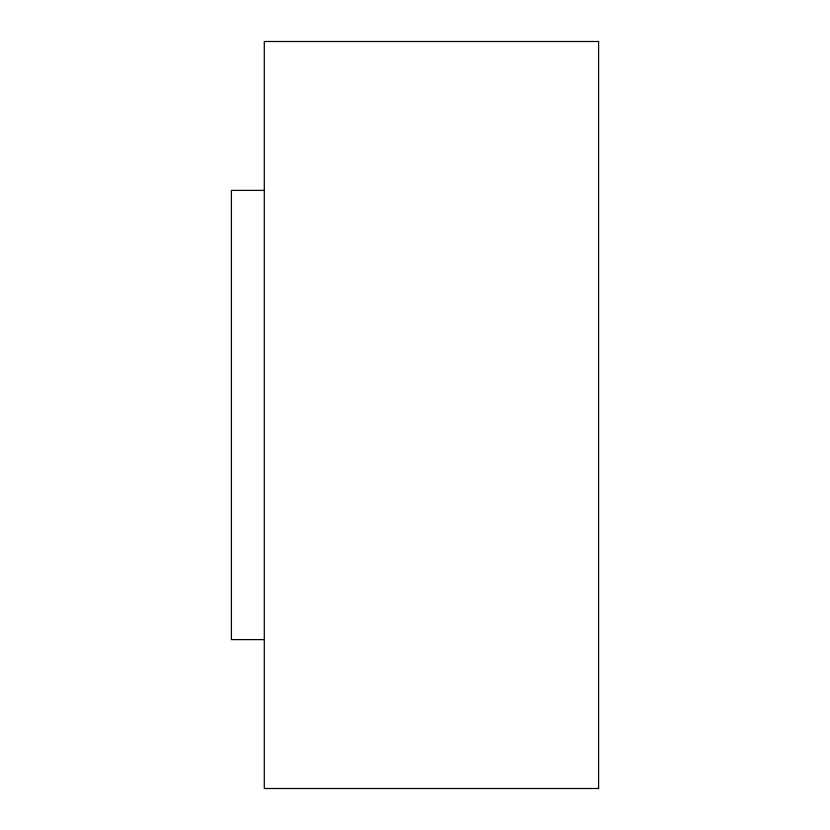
<?xml version="1.0" encoding="UTF-8"?>
<svg xmlns="http://www.w3.org/2000/svg" width="830" height="830" viewBox="0 0 830 830"><rect width="100%" height="100%" fill="white"/><g stroke="black" fill="none" stroke-linecap="round" stroke-linejoin="round"><path stroke-width="1.25" d="M264.293 190.402L231.404 190.402L231.404 639.598L264.293 639.598M598.596 41.5L264.293 41.5L264.293 788.5L598.596 788.5L598.596 41.5"/></g></svg>
